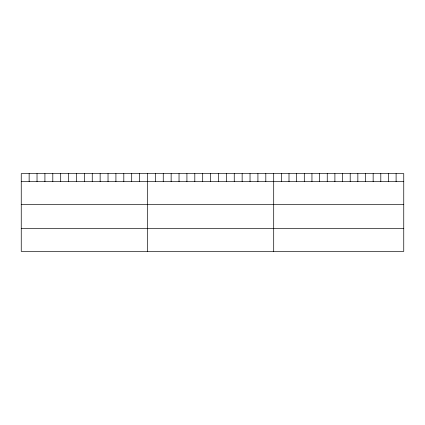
<?xml version="1.0" encoding="UTF-8"?>
<svg xmlns="http://www.w3.org/2000/svg" width="425" height="425" viewBox="0 0 425 425"><rect width="100%" height="100%" fill="white"/><g stroke="black" fill="none" stroke-linecap="round" stroke-linejoin="round"><path stroke-width="0.64" d="M403.75 181.597L403.75 251.377L21.25 251.377L21.25 173.623L403.75 173.623L403.75 181.597L21.25 181.597M21.25 204.622L403.75 204.622M21.25 228.347L403.75 228.347M396.1 173.623L396.1 181.597M388.45 173.623L388.45 181.597M380.8 173.623L380.8 181.597M373.15 173.623L373.15 181.597M365.5 173.623L365.5 181.597M357.85 173.623L357.85 181.597M350.2 173.623L350.2 181.597M342.55 173.623L342.55 181.597M334.9 173.623L334.9 181.597M327.25 173.623L327.25 181.597M319.6 173.623L319.6 181.597M311.95 173.623L311.95 181.597M304.3 173.623L304.3 181.597M296.65 173.623L296.65 181.597M289 173.623L289 181.597M281.35 173.623L281.35 181.597M273.7 173.623L273.7 251.377M265.811 173.623L265.811 181.597M257.922 173.623L257.922 181.597M250.033 173.623L250.033 181.597M242.144 173.623L242.144 181.597M234.255 173.623L234.255 181.597M226.366 173.623L226.366 181.597M218.477 173.623L218.477 181.597M210.587 173.623L210.587 181.597M202.698 173.623L202.698 181.597M194.809 173.623L194.809 181.597M186.92 173.623L186.92 181.597M179.031 173.623L179.031 181.597M171.142 173.623L171.142 181.597M163.253 173.623L163.253 181.597M155.364 173.623L155.364 181.597M147.475 173.623L147.475 251.377M139.586 173.623L139.586 181.597M131.697 173.623L131.697 181.597M123.808 173.623L123.808 181.597M115.919 173.623L115.919 181.597M108.03 173.623L108.03 181.597M100.141 173.623L100.141 181.597M92.252 173.623L92.252 181.597M84.363 173.623L84.363 181.597M76.473 173.623L76.473 181.597M68.584 173.623L68.584 181.597M60.695 173.623L60.695 181.597M52.806 173.623L52.806 181.597M44.917 173.623L44.917 181.597M37.028 173.623L37.028 181.597M29.139 173.623L29.139 181.597"/></g></svg>
